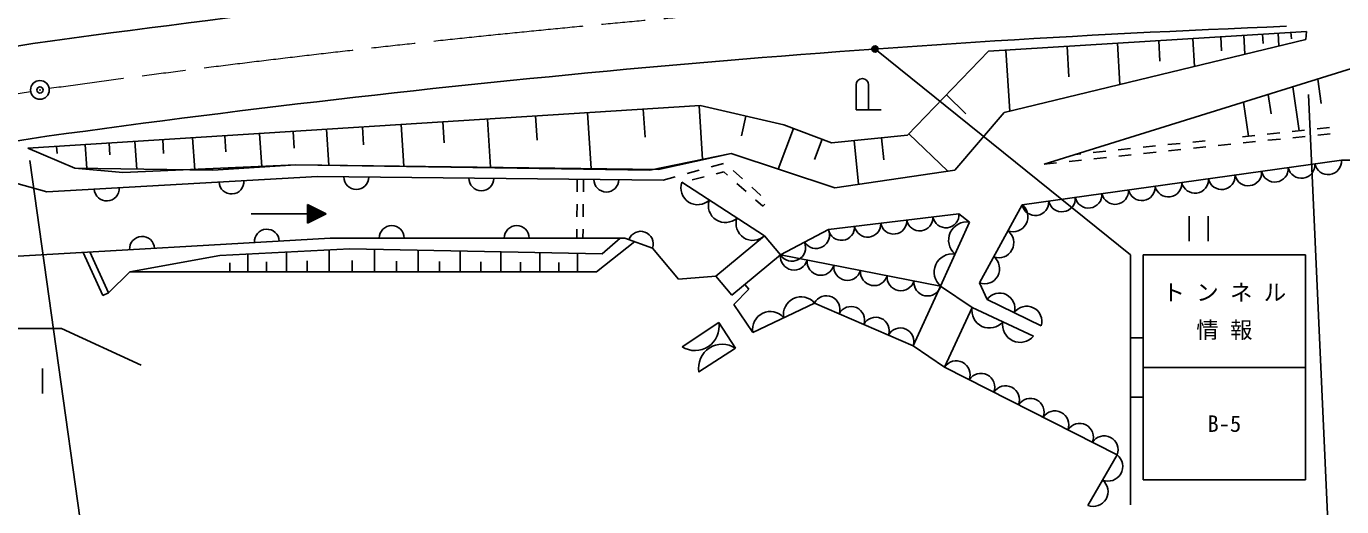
# Model space of a CAD drawing. Units: millimetres, scale not verified. Extents: x 40000 to 680000, y 20000 to 380000.
# Drawn here: x 264022 to 369265, y 264836 to 303253 of the extents above; entities that cross this region are included whole.
import ezdxf
from ezdxf.enums import TextEntityAlignment as Align

# ---------------------------------------------------------------- set-up
doc = ezdxf.new("R2010")
doc.units = ezdxf.units.MM
doc.header["$LTSCALE"] = 1000
doc.header["$PDMODE"] = 32
doc.header["$PDSIZE"] = 500
doc.linetypes.add('CHAIN', pattern=[18.5, 12, -1.5, 3.5, -1.5])
for name, color, linetype, lineweight in [('M-BGD', 7, 'Continuous', 25), ('M-BMK', 2, 'CHAIN', 13), ('M-BMK-SRVR', 3, 'Continuous', 25), ('M-STR-STRC', 7, 'Continuous', 25)]:
    doc.layers.add(name, color=color, linetype=linetype, lineweight=lineweight)
doc.styles.add('ＭＳ ゴシック', font='')
doc.styles.get('ＭＳ ゴシック').set_extended_font_data('MS Gothic')

msp = doc.modelspace()

# ---------------------------------------------------------------- linework, layer by layer
at = {"layer": 'M-BGD'}
for p, q in [((366440, 302851), (341019, 301264)), ((341019, 301264), (366440, 302851)), ((342266, 296354), (366403, 302208)), ((342266, 296354), (366403, 302208)), ((354623, 302113), (354726, 300459)), ((357344, 302283), (357483, 300045)), ((359582, 302423), (359652, 301304)), ((361422, 302537), (361517, 301023)), ((362937, 302632), (362984, 301875)), ((364182, 302710), (364246, 301685)), ((365206, 302774), (365238, 302261)), ((366403, 302208), (366440, 302851)), ((264557, 301874), (259385, 301050)), ((341019, 301264), (334523, 294541)), ((334523, 294541), (341019, 301264)), ((342404, 301351), (342709, 296461)), ((347294, 301656), (347446, 299211)), ((351315, 301907), (351522, 298599)), ((345466, 292237), (370479, 300008)), ((367343, 299034), (367627, 297077)), ((330416, 298573), (330416, 296573)), ((331416, 296573), (331416, 298573)), ((365364, 298419), (365874, 294904)), ((317943, 296916), (264153, 293509)), ((264153, 293509), (317943, 296916)), ((317853, 296910), (318125, 292615)), ((324626, 295372), (317943, 296916)), ((317943, 296916), (324626, 295372)), ((337637, 297764), (339188, 296265)), ((361405, 297189), (361799, 294472)), ((363385, 297804), (363611, 296246)), ((300918, 295838), (301163, 291982)), ((304774, 296082), (304896, 294154)), ((308922, 296345), (309205, 291880)), ((313387, 296627), (313529, 294395)), ((321594, 296072), (321231, 294502)), ((330416, 296573), (332416, 296573)), ((338300, 291745), (342266, 296354)), ((338300, 291745), (342266, 296354)), ((282687, 294683), (282857, 292003)), ((285367, 294852), (285452, 293512)), ((288040, 295022), (288222, 292148)), ((290914, 295204), (291005, 293767)), ((294007, 295400), (294218, 292071)), ((297336, 295611), (297442, 293946)), ((325407, 295078), (324187, 291837)), ((328441, 293936), (324626, 295372)), ((324626, 295372), (328441, 293936)), ((364307, 294738), (363313, 294633)), ((366296, 294949), (365301, 294844)), ((368285, 295160), (367290, 295055)), ((265665, 294456), (260566, 293643)), ((266445, 293654), (266481, 293072)), ((268736, 293799), (268858, 291884)), ((270651, 293920), (270712, 292963)), ((272714, 294051), (272855, 291829)), ((274937, 294192), (275007, 293081)), ((277330, 294343), (277494, 291765)), ((279909, 294507), (279991, 293217)), ((327685, 294221), (327075, 292600)), ((334523, 294541), (328441, 293936)), ((328441, 293936), (334523, 294541)), ((330246, 294116), (330593, 290623)), ((332448, 294335), (332622, 292588)), ((334640, 294662), (337742, 291664)), ((354363, 293683), (353368, 293578)), ((356352, 293894), (355357, 293789)), ((358340, 294105), (357346, 294000)), ((360382, 293819), (359388, 293714)), ((362318, 294527), (361324, 294422)), ((362371, 294030), (361376, 293925)), ((364360, 294241), (363365, 294136)), ((366349, 294452), (365354, 294346)), ((368337, 294663), (367343, 294557)), ((264153, 293509), (267897, 291897)), ((313917, 291755), (320411, 293082)), ((314597, 291811), (320411, 293082)), ((320411, 293082), (328706, 290348)), ((320411, 293082), (328706, 290348)), ((348396, 293050), (347923, 293000)), ((350385, 293261), (349391, 293156)), ((350438, 292764), (349443, 292659)), ((352374, 293472), (351380, 293367)), ((352427, 292975), (351432, 292870)), ((354416, 293186), (353421, 293081)), ((356404, 293397), (355410, 293292)), ((358393, 293608), (357399, 293503)), ((369251, 292544), (378821, 292599)), ((267897, 291897), (271736, 291565)), ((267897, 291897), (278940, 291745)), ((271736, 291565), (285575, 292182)), ((278940, 291745), (285575, 292182)), ((285575, 292182), (313917, 291755)), ((285575, 292182), (314597, 291811)), ((316901, 291485), (317866, 291749)), ((318830, 292013), (319795, 292277)), ((319825, 291603), (319227, 291457)), ((320114, 291349), (319825, 291603)), ((320567, 291723), (321313, 291057)), ((328706, 290348), (338300, 291745)), ((328706, 290348), (338300, 291745)), ((343694, 288979), (369251, 292544)), ((346460, 292342), (345466, 292237)), ((348449, 292553), (347455, 292448)), ((262511, 290892), (265667, 290016)), ((265667, 290016), (287327, 291234)), ((287327, 291234), (314972, 290958)), ((308103, 291026), (308093, 290026)), ((308603, 291021), (308593, 290021)), ((314972, 290958), (315937, 291222)), ((316465, 290785), (323090, 286509)), ((318255, 291221), (317284, 290984)), ((321618, 290031), (320866, 290690)), ((322059, 290391), (322804, 289724)), ((286524, 287507), (286524, 289007)), ((286524, 289007), (288024, 288257)), ((286724, 288907), (286524, 288907)), ((286924, 288807), (286524, 288807)), ((287124, 288707), (286524, 288707)), ((287324, 288607), (286524, 288607)), ((287524, 288507), (286524, 288507)), ((287724, 288407), (286524, 288407)), ((308083, 289026), (308073, 288026)), ((308583, 289021), (308573, 288021)), ((322950, 288863), (322370, 289371)), ((323102, 289033), (322950, 288863)), ((340294, 282727), (343694, 288979)), ((282024, 288257), (286524, 288257)), ((287924, 288307), (286524, 288307)), ((288024, 288257), (286524, 287507)), ((287924, 288207), (286524, 288207)), ((287724, 288107), (286524, 288107)), ((287524, 288007), (286524, 288007)), ((287324, 287907), (286524, 287907)), ((287124, 287807), (286524, 287807)), ((286924, 287707), (286524, 287707)), ((286724, 287607), (286524, 287607)), ((328205, 287012), (338645, 288270)), ((339484, 287599), (337178, 282483)), ((338645, 288270), (339484, 287599)), ((357074, 288065), (357074, 286065)), ((358574, 288065), (358574, 286065)), ((288346, 286319), (262442, 284820)), ((311922, 286319), (288346, 286319)), ((308063, 287027), (308056, 286319)), ((308563, 287022), (308556, 286319)), ((311523, 286319), (310105, 285065)), ((314117, 285516), (311922, 286319)), ((323090, 286509), (319191, 283280)), ((323090, 286509), (324365, 284968)), ((324365, 284968), (328205, 287012)), ((289906, 285451), (279501, 284936)), ((288251, 283615), (288251, 285369)), ((310105, 285065), (289906, 285451)), ((291882, 283615), (291882, 285414)), ((295378, 283615), (295378, 285347)), ((298744, 283615), (298744, 285282)), ((301985, 283615), (301985, 285220)), ((309654, 283615), (312709, 286031)), ((316214, 283029), (314117, 285516)), ((268576, 285175), (270153, 281726)), ((269112, 285206), (270607, 281934)), ((279501, 284936), (272317, 283615)), ((280306, 283615), (280306, 284331)), ((281738, 283615), (281738, 285047)), ((283244, 283615), (283244, 284408)), ((284829, 283615), (284829, 285200)), ((286496, 283615), (286496, 284492)), ((290084, 283615), (290084, 284514)), ((293647, 283615), (293647, 284481)), ((297077, 283615), (297077, 284449)), ((300380, 283615), (300380, 284418)), ((303560, 283615), (303560, 284388)), ((305106, 283615), (305106, 285161)), ((306622, 283615), (306622, 284359)), ((308110, 283615), (308110, 285103)), ((324365, 284968), (320466, 281740)), ((324365, 284968), (337178, 282483)), ((270607, 281934), (272317, 283615)), ((272317, 283615), (309654, 283615)), ((319191, 283280), (316214, 283029)), ((319191, 283280), (320466, 281740)), ((320621, 281007), (321823, 282228)), ((321823, 282228), (321507, 282601)), ((337178, 282483), (334969, 277690)), ((337178, 282483), (339695, 280779)), ((340897, 281411), (340294, 282727)), ((270153, 281726), (270607, 281934)), ((322160, 278775), (320621, 281007)), ((327084, 281120), (322160, 278775)), ((334969, 277690), (327084, 281120)), ((345230, 279299), (340897, 281411)), ((339695, 280779), (337487, 275985)), ((339695, 280779), (344613, 278482)), ((266825, 279080), (262199, 279080)), ((273200, 276147), (266825, 279080)), ((316500, 277630), (319419, 279576)), ((319419, 279576), (320755, 277516)), ((320755, 277516), (317836, 275608)), ((334969, 277690), (337487, 275985)), ((265323, 275878), (265323, 273878)), ((351297, 268984), (337487, 275985)), ((348952, 264939), (351297, 268984))]:
    msp.add_line(p, q, dxfattribs=at)
for centre, radius, start, end in [((403169, -692259), 1003750, 92.2068, 97.9376), ((403169, -692259), 996250, 92.20506, 97.93338), ((330916, 298573), 500, 0, 180), ((361786, 291578), 1078, 191.93977, 3.94156), ((363916, 291875), 1078, 191.93977, 3.94156), ((366046, 292173), 1078, 191.93977, 3.94156), ((368175, 292470), 1078, 191.93977, 3.94156), ((280440, 290847), 1000, 183.21773, 3.21773), ((290429, 291203), 1000, 179.42706, 359.42706), ((300428, 291103), 1000, 179.42706, 359.42706), ((310428, 291003), 1000, 179.42706, 359.42706), ((317740, 290336), 1351, 160.60066, 313.70923), ((355397, 290687), 1078, 191.93977, 3.94156), ((357527, 290984), 1078, 191.93977, 3.94156), ((359657, 291281), 1078, 191.93977, 3.94156), ((270455, 290286), 1000, 183.21773, 3.21773), ((346878, 289499), 1078, 191.93977, 3.94156), ((349008, 289796), 1078, 191.93977, 3.94156), ((351138, 290093), 1078, 191.93977, 3.94156), ((353267, 290390), 1078, 191.93977, 3.94156), ((319948, 288911), 1351, 160.60066, 313.70923), ((342964, 288026), 1201, 250.37871, 52.54132), ((344749, 289202), 1078, 191.93977, 3.94156), ((293259, 286319), 1000, 0, 180), ((303259, 286319), 1000, 0, 180), ((322156, 287485), 1351, 160.60066, 313.70923), ((331331, 287440), 1053, 189.67706, 4.06292), ((333419, 287692), 1053, 189.67706, 4.06292), ((335507, 287943), 1053, 189.67706, 4.06292), ((337595, 288195), 1053, 189.67706, 4.06292), ((339275, 286154), 1459, 81.75281, 229.71361), ((273284, 285447), 1000, 3.31094, 183.31094), ((283267, 286025), 1000, 3.31094, 183.31094), ((313178, 285859), 1000, 339.90477, 159.90477), ((327204, 286578), 1091, 212.62031, 23.42648), ((329243, 287189), 1053, 189.67706, 4.06292), ((341830, 285942), 1201, 250.37871, 52.54132), ((325284, 285556), 1091, 212.62031, 23.42648), ((325450, 284847), 1091, 173.62967, 344.42103), ((327585, 284433), 1091, 173.62967, 344.42103), ((338122, 283597), 1459, 81.75281, 229.71361), ((340697, 283858), 1201, 250.37871, 52.54132), ((329721, 284019), 1091, 173.62967, 344.42103), ((331856, 283605), 1091, 173.62967, 344.42103), ((333991, 283191), 1091, 173.62967, 344.42103), ((336127, 282777), 1091, 173.62967, 344.42103), ((326009, 280205), 1411, 40.39419, 190.5325), ((328040, 280623), 1078, 340.4773, 152.50999), ((341890, 280699), 1222, 343.66984, 144.36635), ((323547, 279033), 1411, 40.39419, 190.5325), ((330011, 279765), 1078, 340.4773, 152.50999), ((331983, 278908), 1078, 340.4773, 152.50999), ((341076, 280528), 1403, 169.70449, 320.2269), ((344057, 279643), 1222, 343.66984, 144.36635), ((317542, 279231), 1909, 236.9533, 10.42684), ((333954, 278050), 1078, 340.4773, 152.50999), ((343535, 279379), 1403, 169.70449, 320.2269), ((319702, 275939), 1896, 56.26526, 190.07159), ((338426, 275391), 1111, 338.5882, 147.64461), ((340398, 274391), 1111, 338.5882, 147.64461), ((342371, 273391), 1111, 338.5882, 147.64461), ((344344, 272390), 1111, 338.5882, 147.64461), ((346317, 271390), 1111, 338.5882, 147.64461), ((348290, 270390), 1111, 338.5882, 147.64461), ((350263, 269390), 1111, 338.5882, 147.64461), ((350564, 268058), 1181, 248.12282, 51.67457), ((349392, 266035), 1181, 248.12282, 51.67457)]:
    msp.add_arc(centre, radius, start, end, dxfattribs=at)
at = {"layer": 'M-BMK'}
msp.add_line((167099, 282538), (264370, 298047), dxfattribs=at)
msp.add_arc((403169, -692259), 1000000, 92.24891, 97.89252, dxfattribs=at)
at = {"layer": 'M-BMK-SRVR'}
msp.add_circle((265111, 298165), 750, dxfattribs=at)
msp.add_point((265111, 298165), dxfattribs=at)
at = {"layer": 'M-STR-STRC'}
for p, q in [((332048, 301347), (352377, 284978)), ((366603, 297791), (368237, 261810)), ((264292, 292518), (269865, 253005)), ((352377, 284978), (352377, 264978)), ((353377, 284978), (366377, 284978)), ((353377, 284978), (353377, 266978)), ((366377, 284978), (366377, 266978)), ((352377, 278353), (353377, 278353)), ((353377, 275978), (366377, 275978)), ((352377, 273603), (353377, 273603)), ((353377, 266978), (366377, 266978))]:
    msp.add_line(p, q, dxfattribs=at)
for radius in [150, 120, 90, 60, 30]:
    msp.add_circle((331932, 301441), radius, dxfattribs=at)
msp.add_point((331932, 301441), dxfattribs=at)

# ---------------------------------------------------------------- texts
at = {"layer": 'M-STR-STRC', "style": 'ＭＳ ゴシック'}
for s, p in [('ト ン ネ ル', (359877, 281978)), ('情 報', (359877, 278978)), ('B-5', (359877, 271478))]:
    msp.add_text(s, height=1320, dxfattribs=at).set_placement(p, align=Align.MIDDLE_CENTER)

doc.saveas('drawing.dxf')
